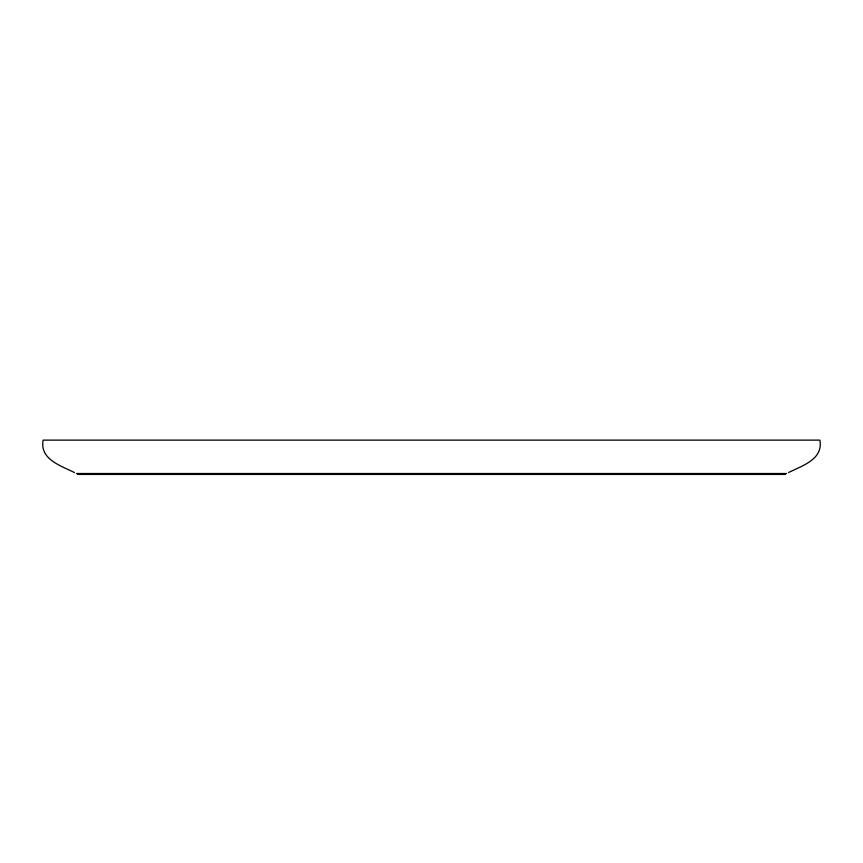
<?xml version="1.0" encoding="UTF-8"?>
<svg xmlns="http://www.w3.org/2000/svg" width="863" height="863" viewBox="0 0 863 863"><rect width="100%" height="100%" fill="white"/><g stroke="black" fill="none" stroke-linecap="round" stroke-linejoin="round"><path stroke-width="1.29" d="M788.512 472.546C801.846 465.847 823.572 459.407 819.85 440.13L43.15 440.13C39.428 459.407 61.154 465.847 74.488 472.546M76.419 473.517L786.581 473.517M77.616 474.413L785.384 474.413"/></g></svg>
